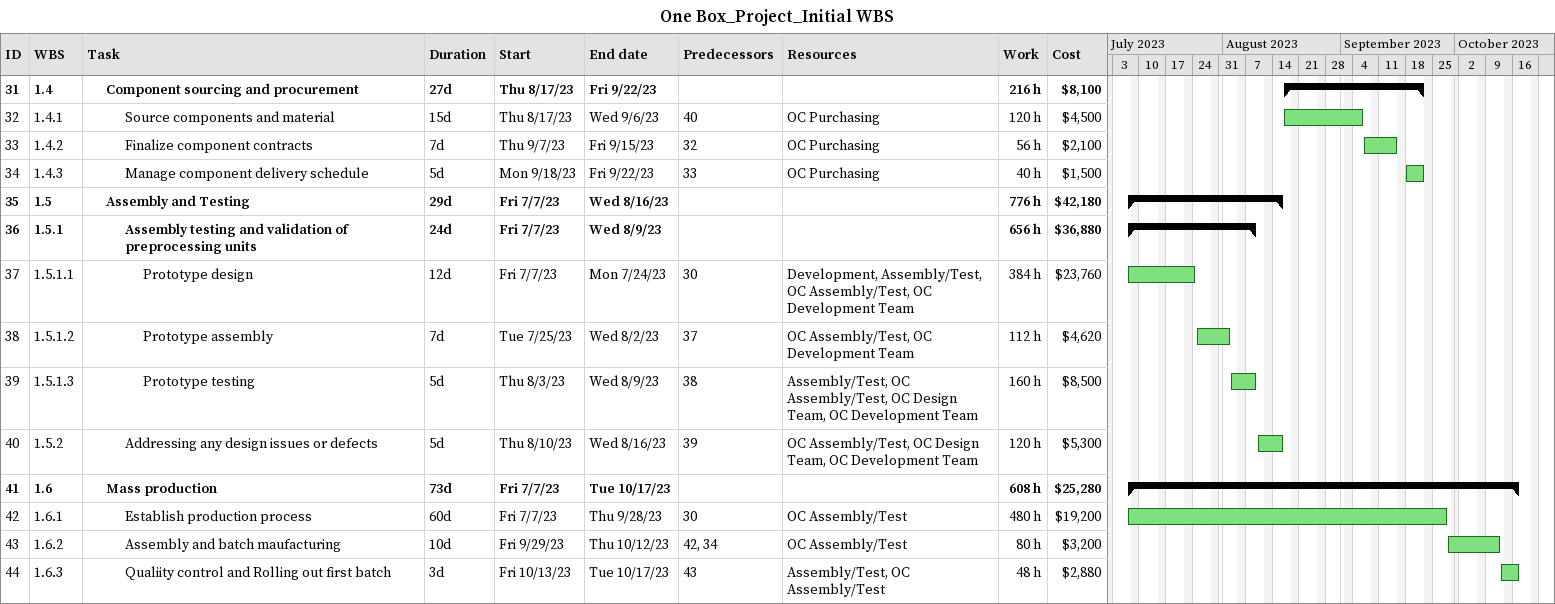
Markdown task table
One Box_Project_Initial WBS

| ID | WBS | Task | Duration | Start | Finish | Predecessors | Resources | Work (h) | Cost ($) |
|---|---|---|---|---|---|---|---|---|---|
| 31 | 1.4 | **Component sourcing and procurement** | 27d | 2023-08-17 | 2023-09-22 |  |  | 216 | 8100 |
| 32 | 1.4.1 | Source components and material | 15d | 2023-08-17 | 2023-09-06 | 40 | OC Purchasing | 120 | 4500 |
| 33 | 1.4.2 | Finalize component contracts | 7d | 2023-09-07 | 2023-09-15 | 32 | OC Purchasing | 56 | 2100 |
| 34 | 1.4.3 | Manage component delivery schedule | 5d | 2023-09-18 | 2023-09-22 | 33 | OC Purchasing | 40 | 1500 |
| 35 | 1.5 | **Assembly and Testing** | 29d | 2023-07-07 | 2023-08-16 |  |  | 776 | 42180 |
| 36 | 1.5.1 | **Assembly testing and validation of preprocessing units** | 24d | 2023-07-07 | 2023-08-09 |  |  | 656 | 36880 |
| 37 | 1.5.1.1 | Prototype design | 12d | 2023-07-07 | 2023-07-24 | 30 | Development, Assembly/Test, OC Assembly/Test, OC Development Team | 384 | 23760 |
| 38 | 1.5.1.2 | Prototype assembly | 7d | 2023-07-25 | 2023-08-02 | 37 | OC Assembly/Test, OC Development Team | 112 | 4620 |
| 39 | 1.5.1.3 | Prototype testing | 5d | 2023-08-03 | 2023-08-09 | 38 | Assembly/Test, OC Assembly/Test, OC Design Team, OC Development Team | 160 | 8500 |
| 40 | 1.5.2 | Addressing any design issues or defects | 5d | 2023-08-10 | 2023-08-16 | 39 | OC Assembly/Test, OC Design Team, OC Development Team | 120 | 5300 |
| 41 | 1.6 | **Mass production** | 73d | 2023-07-07 | 2023-10-17 |  |  | 608 | 25280 |
| 42 | 1.6.1 | Establish production process | 60d | 2023-07-07 | 2023-09-28 | 30 | OC Assembly/Test | 480 | 19200 |
| 43 | 1.6.2 | Assembly and batch maufacturing | 10d | 2023-09-29 | 2023-10-12 | 42, 34 | OC Assembly/Test | 80 | 3200 |
| 44 | 1.6.3 | Qualiity control and Rolling out first batch | 3d | 2023-10-13 | 2023-10-17 | 43 | Assembly/Test, OC Assembly/Test | 48 | 2880 |
